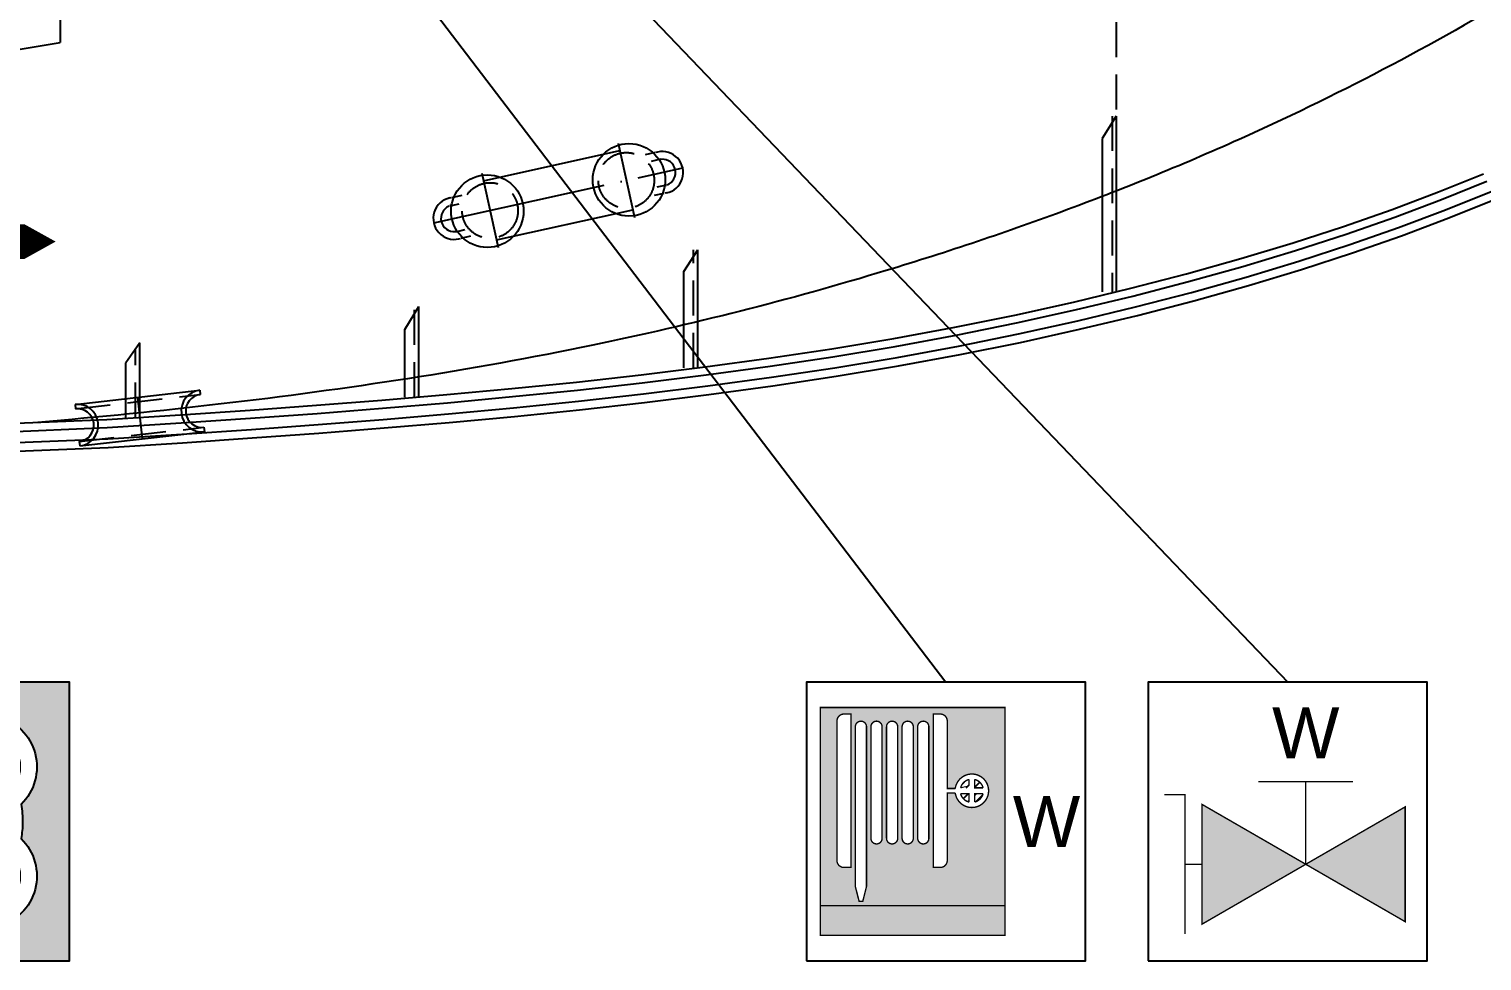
# Model space of a CAD drawing. Header units: millimetres. Extents: x 1084702 to 1166801, y 36632 to 124519.
# Drawn here: x 1118996 to 1124204, y 71932 to 75273 of the extents above; entities that cross this region are included whole.
import ezdxf
from ezdxf.enums import TextEntityAlignment as Align

# ---------------------------------------------------------------- set-up
doc = ezdxf.new("R2010")
doc.units = ezdxf.units.MM
doc.header["$LTSCALE"] = 250
doc.linetypes.add('CENTER', pattern=[3, 2.5, -0.25, 0, -0.25])
doc.linetypes.add('DASHED', pattern=[0.75, 0.5, -0.25])
doc.layers.get('0').update_dxf_attribs({"color": 255})
for name, color, linetype in [('%posline', 240, 'Continuous'), ('%symbol', 1, 'Continuous'), ('SAFECO1', 10, 'Continuous'), ('SAFECO3', 80, 'Continuous'), ('SAFECO7', 255, 'Continuous'), ('SAFETX1', 1, 'Continuous')]:
    doc.layers.add(name, color=color, linetype=linetype)
doc.styles.add('ROMANS', font='ROMANS.shx', dxfattribs={"height": 100})
doc.styles.add('SYMBOL TXT', font='arial.ttf')
doc.dimstyles.new('dott', dxfattribs={"dimscale": 100, "dimtxt": 150, "dimasz": 0.01, "dimexe": 0.5, "dimexo": 1, "dimgap": 1, "dimtad": 1, "dimdsep": 46, "dimtxsty": 'ROMANS', "dimcen": 1.5, "dimclrd": 1, "dimclre": 1, "dimclrt": 2, "dimazin": 2, "dimtfac": 1, "dimtmove": 2, "dimatfit": 3, "dimldrblk": 'DOT', "dimfxl": 1, "dimtvp": 100, "dimtolj": 1, "dimarcsym": 0})

# ---------------------------------------------------------------- blocks, each defined once
blk = doc.blocks.new('A.2.15W_SYMB')
at = {"layer": 'SAFECO1'}
h = blk.add_hatch(color=256, dxfattribs=at)
h.dxf.hatch_style = 1
h.paths.add_polyline_path([(-368.6300422638888, 673.4861403893301), (-368.6300422638888, 158.284865415786), (77.54734992534213, 415.8855029025581)])
at = {"layer": 'SAFECO3'}
h = blk.add_hatch(color=256, dxfattribs=at)
h.dxf.hatch_style = 1
h.paths.add_polyline_path([(505.1889455443015, 662.784493249841), (77.54734992534213, 415.8855029025581), (505.1889455443015, 168.9865125552751)])
at = {"layer": 'SAFECO7', "lineweight": -3}
blk.add_lwpolyline([(-600, 0), (600, 0), (600, 1200), (-600, 1200)], close=True, dxfattribs=at)
at = {"layer": 'SAFECO7', "const_width": 5.999999999999997}
for points in [[(77.54734992534213, 770.9908400003624), (-126.1230699536391, 770.9908400003624)], [(77.54734992534213, 415.8855029025581), (77.54734992534213, 770.9908400003624)], [(77.54734992534213, 770.9908400003624), (281.2177698043088, 770.9908400003624)], [(-442.0678923453306, 115.8855029025581), (-442.0678923453306, 715.8855029025581), (-531.0828435415169, 715.8855029025581)], [(-368.6300422638888, 415.8855029025581), (-442.0678923453306, 415.8855029025581)]]:
    blk.add_lwpolyline(points, dxfattribs=at)
blk.add_lwpolyline([(505.1889455443015, 662.784493249841), (505.1889455443015, 168.9865125552751), (-368.6300422638888, 673.4861403893301), (-368.6300422638888, 158.284865415786)], close=True, dxfattribs=at)
at = {"layer": 'SAFECO7', "style": 'SYMBOL TXT'}
blk.add_text('W', height=220, dxfattribs=at).set_placement((77.54734992534213, 981.1807513911044), align=Align.MIDDLE_CENTER)
blk = doc.blocks.new('A.2.27W_SYMB')
at = {"layer": 'SAFECO1'}
h = blk.add_hatch(color=256, dxfattribs=at)
h.dxf.hatch_style = 1
h.paths.add_polyline_path([(-539.7079963860451, 237.6954822414264), (254.7395207356894, 237.6954822414264), (254.7395207356894, 1090.216415280112), (-539.7079963860451, 1090.216415280112)])
edge = h.paths.add_edge_path(flags=16)
edge.add_line((-373.3061023849295, 256.2506371266936), (-357.7186346448725, 256.2506371266791))
edge.add_line((-357.7186346448725, 256.2506371266791), (-341.512368514901, 320.2743861549534))
edge.add_line((-341.512368514901, 320.2743861549534), (-341.512368514901, 1007.470346858056))
edge.add_arc((-365.512368514901, 1007.470346858056), 24, 0, 180)
edge.add_line((-389.512368514901, 1007.470346858056), (-389.512368514901, 320.2743861549534))
edge.add_line((-389.512368514901, 320.2743861549534), (-373.3061023849295, 256.2506371266936))
edge = h.paths.add_edge_path(flags=16)
edge.add_line((-468.5633588669298, 432.1506031731114), (-468.5633588669298, 1032.150603173111))
edge.add_arc((-438.5633588669298, 1032.150603173111), 30, 90, 180, ccw=False)
edge.add_line((-438.5633588669298, 1062.150603173111), (-408.5633588669298, 1062.150603173111))
edge.add_line((-408.5633588669298, 1062.150603173111), (-408.5633588669298, 402.1506031731114))
edge.add_line((-408.5633588669298, 402.1506031731114), (-438.5633588669298, 402.1506031731114))
edge.add_arc((-438.5633588669298, 432.1506031731114), 30, 180, 270, ccw=False)
edge = h.paths.add_edge_path(flags=16)
edge.add_line((-207.4103878108435, 527.4703468580556), (-207.4103878108435, 1007.470346858056))
edge.add_arc((-231.4103878108435, 1007.470346858056), 24, 0, 180)
edge.add_line((-255.4103878108435, 1007.470346858056), (-255.4103878108435, 527.4703468580556))
edge.add_arc((-231.4103878108435, 527.4703468580556), 24, 180, 360)
edge = h.paths.add_edge_path(flags=16)
edge.add_line((-140.3593974588148, 527.4703468580556), (-140.3593974588148, 1007.470346858056))
edge.add_arc((-164.3593974588148, 1007.470346858056), 24, 0, 180)
edge.add_line((-188.3593974588148, 1007.470346858056), (-188.3593974588148, 527.4703468580556))
edge.add_arc((-164.3593974588148, 527.4703468580556), 24, 180, 360)
edge = h.paths.add_edge_path(flags=16)
edge.add_line((-54.25741675475001, 402.1506031731114), (-24.25741675475001, 402.1506031731114))
edge.add_arc((-24.25741675475001, 432.1506031731114), 30, 270, 360)
edge.add_line((5.742583245249989, 432.1506031731114), (5.742583245249989, 722.5506031731056))
edge.add_line((5.742583245249989, 722.5506031731056), (40.2377532294413, 722.5506031731056))
edge.add_arc((111.5948832165523, 732.1506031731042), 71.99999999997769, 187.6622556607673, 532.3377443392328)
edge.add_line((40.23775322944857, 741.7506031731027), (5.742583245257265, 741.7506031731027))
edge.add_line((5.742583245249989, 741.7506031731027), (5.742583245249989, 1032.150603173111))
edge.add_arc((-24.25741675475001, 1032.150603173111), 30, 0, 90)
edge.add_line((-24.25741675475001, 1062.150603173111), (-54.25741675475001, 1062.150603173111))
edge.add_line((-54.25741675475001, 1062.150603173111), (-54.25741675475001, 402.1506031731114))
edge = h.paths.add_edge_path(flags=16)
edge.add_line((-274.4613781628723, 527.4703468580556), (-274.4613781628723, 1007.470346858056))
edge.add_arc((-298.4613781628723, 1007.470346858056), 24, 0, 180)
edge.add_line((-322.4613781628723, 1007.470346858056), (-322.4613781628723, 527.4703468580556))
edge.add_arc((-298.4613781628723, 527.4703468580556), 24, 180, 360)
edge = h.paths.add_edge_path(flags=16)
edge.add_line((-121.3084071067715, 1007.470346858056), (-121.308407106786, 527.4703468580556))
edge.add_arc((-97.30840710677876, 527.4703468580556), 24.00000000000728, 180, 360)
edge.add_line((-73.30840710677148, 527.4703468580556), (-73.30840710678604, 1007.470346858056))
edge.add_arc((-97.30840710677876, 1007.470346858056), 23.99999999999272, 0, 180)
at = {"layer": 'SAFECO3'}
h = blk.add_hatch(color=256, dxfattribs=at)
h.dxf.hatch_style = 1
h.paths.add_polyline_path([(-539.7079963860451, 237.6954822414264), (-539.7079963860451, 109.783584719873), (254.7395207356894, 109.783584719873), (254.7395207356894, 237.6954822414264)])
at = {"layer": 'SAFECO7'}
h = blk.add_hatch(dxfattribs=at)
h.set_pattern_fill('_USER', color=256, scale=23.99999999999999, angle=45, pattern_type=0)
h.set_pattern_definition([(44.99999999999999, (-6674.275450760673, -55859.61353550963), (-16.97056274847714, 16.97056274847714), [])])
edge = h.paths.add_edge_path()
edge.add_line((124.0266288888233, 683.6570153517823), (124.0266288888233, 719.5321191786788))
edge.add_line((124.0266288888233, 719.5321191786788), (160.0402155193733, 719.5321191786788))
edge.add_arc((111.5948832165814, 732.1506031731187), 50.06172550206615, 284.3786145524792, 345.4006422313202, ccw=False)
edge = h.paths.add_edge_path()
edge.add_arc((111.5948832155118, 732.1506031741665), 50.06172550120591, 14.59935776733511, 75.62138544599364)
edge.add_line((124.0266288888233, 780.6441909943387), (124.0266288888233, 744.769087167515))
edge.add_line((124.0266288888233, 744.769087167515), (160.040215517758, 744.769087167253))
edge = h.paths.add_edge_path()
edge.add_arc((111.5948832165741, 732.1506031730969), 50.06172550035954, 104.3786145526682, 165.4006422311458)
edge.add_line((63.149550915492, 744.769087167253), (99.16313754435396, 744.769087167515))
edge.add_line((99.16313754435396, 744.769087167515), (99.16313754461589, 780.644190992738))
edge = h.paths.add_edge_path()
edge.add_arc((111.5948832155045, 732.1506031741737), 50.061725501212, 194.599357770189, 255.62138544884579, ccw=False)
edge.add_line((63.14955091389129, 719.5321191786788), (99.16313754435396, 719.5321191786788))
edge.add_line((99.16313754435396, 719.5321191786788), (99.16313754461589, 683.657015353383))
at = {"layer": 'SAFECO7', "lineweight": -3}
blk.add_lwpolyline([(-600, 0), (600, 0), (600, 1200), (-600, 1200)], close=True, dxfattribs=at)
at = {"layer": 'SAFECO7', "const_width": 5.999999999999997}
for points in [[(-539.7079963860451, 237.6954822414264), (254.7395207356894, 237.6954822414264), (254.7395207356894, 1090.216415280112), (-539.7079963860451, 1090.216415280112)], [(254.7395207356894, 109.783584719873), (254.7395207356894, 237.6954822414264), (-539.7079963860451, 237.6954822414264), (-539.7079963860451, 109.783584719873)]]:
    blk.add_lwpolyline(points, close=True, dxfattribs=at)
for points in [[(-468.5633588669298, 432.1506031731114), (-468.5633588669298, 1032.150603173111, -0.414213562373095), (-438.5633588669298, 1062.150603173111), (-408.5633588669298, 1062.150603173111), (-408.5633588669298, 402.1506031731114), (-438.5633588669298, 402.1506031731114, -0.414213562373095)], [(-54.25741675475001, 402.1506031731114), (-24.25741675475001, 402.1506031731114, 0.414213562373095), (5.742583245249989, 432.1506031731114), (5.742583245249989, 722.5506031731056), (40.23775322944857, 722.5506031731056, 14.93303437365687), (40.23775322944857, 741.7506031731027), (5.742583245249989, 741.7506031731027), (5.742583245249989, 1032.150603173111, 0.414213562373095), (-24.25741675475001, 1062.150603173111), (-54.25741675475001, 1062.150603173111)], [(-373.3061023849295, 256.2506371266936), (-357.7186346448725, 256.2506371266791), (-341.512368514901, 320.2743861549534), (-341.512368514901, 1007.470346858056, 0.9999999999999999), (-389.512368514901, 1007.470346858056), (-389.512368514901, 320.2743861549534)], [(-274.4613781628723, 527.4703468580556), (-274.4613781628723, 1007.470346858056, 0.9999999999999999), (-322.4613781628723, 1007.470346858056), (-322.4613781628723, 527.4703468580556, 0.9999999999999999)], [(-207.4103878108435, 527.4703468580556), (-207.4103878108435, 1007.470346858056, 0.9999999999999999), (-255.4103878108435, 1007.470346858056), (-255.4103878108435, 527.4703468580556, 0.9999999999999999)], [(-140.3593974588148, 527.4703468580556), (-140.3593974588148, 1007.470346858056, 0.9999999999999999), (-188.3593974588148, 1007.470346858056), (-188.3593974588148, 527.4703468580556, 0.9999999999999999)], [(-121.3084071067715, 1007.470346858056), (-121.308407106786, 527.4703468580556, 0.9999999999999999), (-73.30840710677148, 527.4703468580556), (-73.30840710678604, 1007.470346858056, 0.9999999999999999)], [(99.16313754461589, 780.644190992738, 0.272734552372439), (63.149550915492, 744.769087167253), (99.16313754435396, 744.769087167515)], [(160.040215517758, 744.769087167253, 0.2727345523732877), (124.0266288888233, 780.6441909943387), (124.0266288888233, 744.769087167515)], [(99.16313754461589, 683.657015353383, -0.2727345523732794), (63.14955091389129, 719.5321191786788), (99.16313754435396, 719.5321191786788)], [(124.0266288888233, 683.6570153517823), (124.0266288888233, 719.5321191786788), (160.0402155193733, 719.5321191786788, -0.272734552374143)]]:
    blk.add_lwpolyline(points, format="xyb", close=True, dxfattribs=at)
at = {"layer": 'SAFECO7', "style": 'SYMBOL TXT'}
blk.add_text('W', height=220, dxfattribs=at).set_placement((432.8524325781618, 600), align=Align.MIDDLE_CENTER)
at = {"layer": 'SAFETX1', "style": 'SYMBOL TXT'}
blk.add_attdef('LENGTH', text='', height=200, dxfattribs=at).set_placement((745.6670587044209, 600), align=Align.MIDDLE_LEFT)
blk = doc.blocks.new('A.4.6_SYMB')
at = {"layer": 'SAFECO3'}
h = blk.add_hatch(color=256, dxfattribs=at)
h.dxf.hatch_style = 1
h.paths.add_polyline_path([(600, 1200), (-600, 1200), (-600, 0), (600, 0)])
h.paths.add_polyline_path([(-73.55847739423916, 991.6060389178456, -0.09310483964087293), (73.55847739433375, 991.6060389179765, -1.013302967946083), (391.606038917962, 673.5584773943556, -0.04942888288579523), (398.4265700507312, 595.2663342885207, -0.04347587779856618), (391.6060389179765, 526.441522605659, -1.013302967946067), (73.5584773943483, 208.3939610820526, -0.09310483964088398), (-73.55847739436285, 208.393961082038, -1.013302967946073), (-391.6060389179474, 526.4415226056735, -0.0678881966733434), (-397.0004552342652, 634.0114371538657, -0.02505825675096408), (-391.6060389179765, 673.5584773943556, -1.013302967946062)], flags=16)
h.paths.add_polyline_path([(-157.5125423320642, 965.9999157398415, 0.1917985088282323), (-365.9999157399288, 757.5125423322315, -0.7734698222528928)], flags=0)
h.paths.add_polyline_path([(209.6946891600019, 600.0000000000146, -1), (-209.6946891600019, 600.0000000000146, -1)], flags=0)
h.paths.add_polyline_path([(157.5125423322024, 965.9999157399434, -0.7734698222528887), (365.9999157398997, 757.5125423322315, 0.1917985088282557)], flags=0)
h.paths.add_polyline_path([(-365.9999157399143, 442.487457667783, 0.1917985088282612), (-157.5125423322024, 234.0000842600857, -0.7734698222528901)], flags=0)
h.paths.add_polyline_path([(365.9999157399288, 442.487457667783, -0.7734698222528954), (157.5125423322024, 234.0000842600857, 0.1917985088282325)], flags=0)
h.paths.add_polyline_path([(-157.5125423320642, 965.9999157398415, 0.7734698222528928), (-365.9999157399288, 757.5125423322315, -0.1917985088282322)], flags=0)
h.paths.add_polyline_path([(-209.6946891600019, 600.0000000000146, 1), (209.6946891600019, 600.0000000000146, 1)], flags=0)
h.paths.add_polyline_path([(157.5125423322024, 965.9999157399434, -0.1917985088282556), (365.9999157398997, 757.5125423322315, 0.7734698222528874)], flags=0)
h = blk.add_hatch(color=256, dxfattribs=at)
h.dxf.hatch_style = 1
h.paths.add_polyline_path([(-365.9999157399288, 757.5125423322315, -0.1917985088282325), (-157.5125423320642, 965.9999157398415, 0.7734698222528952)])
h.paths.add_polyline_path([(157.5125423322024, 965.9999157399434, -0.1917985088282559), (365.9999157398997, 757.5125423322315, 0.7734698222528925)])
h.paths.add_polyline_path([(365.9999157399288, 442.487457667783, -0.1917985088282325), (157.5125423322024, 234.0000842600857, 0.7734698222528968)])
h.paths.add_polyline_path([(-157.5125423322024, 234.0000842600857, -0.1917985088282615), (-365.9999157399143, 442.487457667783, 0.7734698222528946)])
h.paths.add_polyline_path([(-209.6946891600019, 600.0000000000146, 1), (209.6946891600019, 600.0000000000146, 1)])
for points in [[(-157.5125423320642, 965.9999157398415, 0.1917985088282322), (-365.9999157399288, 757.5125423322315, -0.7734698222528921)], [(157.5125423322024, 965.9999157399434, -0.7734698222528921), (365.9999157398997, 757.5125423322315, 0.1917985088282558)], [(-157.5125423322024, 234.0000842600857, -0.7734698222528921), (-365.9999157399143, 442.487457667783, 0.1917985088282613)], [(365.9999157399288, 442.487457667783, -0.7734698222528921), (157.5125423322024, 234.0000842600857, 0.1917985088282322)]]:
    blk.add_lwpolyline(points, format="xyb", close=True, dxfattribs=at)
blk.add_circle((0, 600.0000000000146), 209.6946891599999, dxfattribs=at)
at = {"layer": 'SAFECO7', "lineweight": -3}
blk.add_lwpolyline([(-600, 0), (600, 0), (600, 1200), (-600, 1200)], close=True, dxfattribs=at)
at = {"layer": 'SAFECO7'}
blk.add_lwpolyline([(-397.0004552342652, 634.0114371538657, -0.02505825675096405), (-391.6060389179765, 673.5584773943556, -1.013302967946072), (-73.55847739423916, 991.6060389178456, -0.0931048396408729), (73.55847739433375, 991.6060389179765, -1.013302967946072), (391.606038917962, 673.5584773943556, -0.04942888288579523), (398.4265700507312, 595.2663342885207, -0.04347587779856606), (391.6060389179765, 526.441522605659, -1.013302967946072), (73.5584773943483, 208.3939610820526, -0.09310483964088404), (-73.55847739436285, 208.393961082038, -1.013302967946072), (-391.6060389179474, 526.4415226056735, -0.06788819667334337)], format="xyb", close=True, dxfattribs=at)
blk = doc.blocks.new('A.3.2_SYMB')
at = {"layer": 'SAFECO3'}
blk.add_lwpolyline([(0, 0, 0, 359.9999999999998, 0), (-324, 0, 149.9999999999999, 149.9999999999999, 0), (-444, 0, 149.9999999999999, 149.9999999999999, 0)], format="xyseb", dxfattribs=at)
at = {"layer": 'SAFECO3', "const_width": 149.9999999999999}
blk.add_lwpolyline([(-624, 0), (-1008, 0)], dxfattribs=at)
blk = doc.blocks.new('_Dot')
at = {"color": 0, "linetype": 'ByBlock', "lineweight": -2}
blk.add_line((-0.5, 0), (-1, 0), dxfattribs=at)
at = {"color": 0, "linetype": 'ByBlock', "const_width": 0.5}
blk.add_lwpolyline([(-0.25, 0, 1), (0.25, 0, 1)], format="xyb", close=True, dxfattribs=at)
blk = doc.blocks.new('GATT')
for p, q in [((-225, 75), (-225, 59.0000000000291)), ((-225, 75.00000000001455), (225, 75)), ((225, 75), (225, 59.0000000000291)), ((-225, -59.00000000001455), (-225, -75)), ((-225, -75.00000000001455), (225, -75.00000000001455)), ((225, -59.00000000001455), (225, -75))]:
    blk.add_line(p, q)
at = {"linetype": 'DASHED'}
for p, q in [((-225, 59.00000000001455), (225, 59.00000000001455)), ((-225, -59.00000000001455), (225, -59.00000000001455))]:
    blk.add_line(p, q, dxfattribs=at)
at = {"linetype": 'CENTER'}
blk.add_line((0, 75), (0, -75), dxfattribs=at)
for centre, radius, start, end in [((-225, 0), 75, 270, 90), ((-225, 0), 59, 270, 90), ((225, 0), 75, 90, 270), ((225, 0), 59, 90, 270)]:
    blk.add_arc(centre, radius, start, end)
blk = doc.blocks.new('PULLER')
at = {"linetype": 'CENTER'}
for p, q in [((-231.0383438117278, -31.96693078575117), (513.1606890636758, 498.3896958204641)), ((265.0147723442496, 489.538730533357), (423.4800499087287, 267.3224633814061)), ((-142.0310784699541, 199.1705474047012), (16.3410233084287, -22.91505910224078))]:
    blk.add_line(p, q, dxfattribs=at)
for p, q in [((400.707401959342, 510.2165691421178), (370.641476108096, 488.7761708026483)), ((424.0666143486305, 493.0720889052136), (399.7100074538757, 475.703079329207)), ((408.0876088133373, 515.4794895511186), (402.5984279150434, 511.5650840676462)), ((-126.2158846993261, 176.9928604186061), (280.8765540079185, 467.2957132247393)), ((479.6672812119796, 416.0132734227118), (454.7590955877386, 398.2509259620128)), ((486.981834555394, 387.6128375289009), (457.7177523611172, 367.5759835713252)), ((495.2392034516961, 393.266583768047), (490.0549430652172, 389.7169672944547)), ((0, 0), (407.0924387072446, 290.3028528061295)), ((-213.040109250418, 73.04875601448293), (-208.85193270538, 76.03539856412681)), ((-207.0593556845124, 77.31370828828221), (-175.7135880043934, 99.66677829329274)), ((-197.0611037151393, 50.64135536861795), (-174.3817046147451, 66.81432649942872)), ((-142.3209231163346, -27.03108393406728), (-119.4348343132297, -10.71071971848505)), ((-125.8885146120883, -49.16414976854503), (-121.313198401418, -45.76780320510443)), ((-119.1037154858932, -44.12766089328215), (-90.05466496387089, -22.56398346228889))]:
    blk.add_line(p, q)
for centre in [(352.6237578319124, 383.9078169601235), (-70.75237842364004, 81.99285004173726)]:
    blk.add_circle(centre, 130)
at = {"linetype": 'DASHED'}
for centre in [(344.4819090577512, 378.1017599039878), (-62.61052964950795, 87.79890709785468)]:
    blk.add_circle(centre, 100, dxfattribs=at)
for centre, radius, start, end in [((452.1292097779951, 454.7052072288971), 75.05448692321804, 305.0564089295233, 125.9299031281896), ((452.1292097779951, 454.7052072288971), 47.53448087227012, 118.0105549044048, 126.1827670832587), ((452.1292097779951, 454.7052072288971), 47.53448087227012, 314.0110935207993, 115.7903053192393), ((452.1292097779951, 454.7052072288971), 47.53448087227012, 303.04651032655, 311.8608953132252), ((-169.9301155767462, 11.61013255366561), 75.05448692321804, 125.0564089295234, 305.9299031281896), ((-169.9301155767462, 11.61013255366561), 47.53448087227012, 135.8031150948193, 297.0475320446678), ((-169.9301155767462, 11.61013255366561), 47.53448087227012, 124.8035449750543, 132.5427771363894), ((-169.9301155767462, 11.61013255366561), 47.53448087227012, 299.1110074218316, 307.9398017320051)]:
    blk.add_arc(centre, radius, start, end)
blk = doc.blocks.new('Adeck_B4_1')
at = {"linetype": 'DASHED'}
for p, q in [((105129.5921860458, 42842.96827392586), (105129.5921860456, 34991.74047591806)), ((105114.5921860458, 35381.77764243042), (105114.5921860458, 34751.70328991806))]:
    blk.add_line(p, q, dxfattribs=at)
for p, q in [((101344.1586457957, 42310.22208124121), (101344.1586457957, 35645.48240923959)), ((100333.9641340813, 35477.80960532422), (101344.1586457957, 35645.48240923959)), ((105129.5921860458, 35381.77764243042), (105079.5921860458, 35300.88316065734)), ((105129.5921860458, 35381.77764243042), (105129.5921860458, 34751.70328991806)), ((105079.5921860458, 35300.88316065734), (105079.5921860458, 34751.70328991806)), ((101629.5919668148, 34568.95417832411), (101579.5919521698, 34496.82341642662))]:
    blk.add_line(p, q)
for points in [[(101126.4204409546, 34277.76604347327), (101511.4066861363, 34293.76159480555), (101775.8277809294, 34310.49451630426), (102024.953819457, 34327.32066042567), (102263.4517977042, 34344.68297794482), (102496.9182094915, 34363.08348247164), (102729.9024135084, 34382.97682573873), (102962.8832176365, 34404.63584697223), (103195.3463957449, 34428.28934035954), (103426.7838868003, 34454.1659745459), (103656.6863123351, 34482.49350864653), (103884.5429129675, 34513.49860235321), (104109.8414738716, 34547.40657651151), (104332.0833269008, 34584.44362637904), (104550.8317948044, 34624.77733806535), (104765.6605176732, 34668.30325766478), (104976.0858639535, 34714.83821315988), (105181.6083939162, 34764.19516301929), (105381.727449673, 34816.18570942243), (105575.940793755, 34870.6197756686), (105763.7441647886, 34927.30515956035), (105944.6307016369, 34986.04690593763), (106118.3025495461, 35046.72070620631), (106285.2953533218, 35109.49237247778), (106446.3654476374, 35174.60613898007)], [(101127.6243050653, 34248.79104198571), (101512.9245441288, 34264.79963925228), (101777.7206509954, 34281.55629201798), (102026.9837407842, 34298.39169267591), (102265.6438860986, 34315.76581572951), (102499.2911030066, 34334.18057029523), (102732.4782455435, 34354.09124145651), (102965.6932923209, 34375.77203901851), (103198.4254717131, 34399.45290370879), (103430.1683893139, 34425.36368712026), (103660.414715338, 34453.73359507936), (103888.6561395521, 34484.79105282194), (104114.3833183569, 34518.763535003), (104337.0965262954, 34555.87913711017), (104556.3407732646, 34596.30426251044), (104771.6712817431, 34639.93184765914), (104982.6033331598, 34686.57885952666), (105188.6409851387, 34736.05951772866), (105389.2874304114, 34788.18707891525), (105584.0447402068, 34842.77360773191), (105772.4135487811, 34899.62965972137), (105953.8926445593, 34958.56383582274), (106128.1881021694, 35019.45549967088), (106295.8333476125, 35082.4724151367), (106457.5773883662, 35147.85862942773)], [(101129.2848072867, 34208.82552269255), (101515.01814136, 34224.85211435126), (101780.3315062593, 34241.64149989895), (102029.7836322701, 34258.48966819342), (102268.6674562981, 34275.88007474292), (102502.5640595786, 34294.31448453458), (102736.0311173159, 34314.24905623967), (102969.5692574028, 34335.95989011676), (103202.6724730488, 34359.67850832848), (103434.8366686427, 34385.63639411941), (103665.5573401698, 34414.06474877987), (103894.329555531, 34445.19443277884), (104120.64793144, 34479.25589154303), (104344.0112840813, 34516.47984156685), (104563.939364244, 34557.03105484854), (104779.9619908049, 34600.79886834102), (104991.5929458579, 34647.60044072222), (105198.3411109631, 34697.25173112081), (105399.7149900508, 34749.56827821568), (105595.2225973816, 34804.36510023306), (105784.3713198053, 34861.4565564951), (105966.6677382453, 34920.65615290558), (106141.8233471671, 34981.84831824267), (106310.3685121511, 35045.20350845935), (106473.0421341993, 35110.96551280381)], [(101130.5716965082, 34177.85224524036), (101516.6406792141, 34193.89278255295), (101782.3549190888, 34210.7075360067), (102031.9535481716, 34227.5655992195), (102271.0107232025, 34244.9686254783), (102505.100600922, 34263.41826807009), (102738.7845929395, 34283.37136269661), (102972.5731303412, 34305.10547471792), (103205.9638990837, 34328.85335190874), (103438.4545851226, 34354.84774204378), (103669.5428744145, 34383.32139289775), (103898.7264529145, 34414.50705224543), (104125.5030065796, 34448.63746786152), (104349.3702213652, 34485.94538752077), (104569.8282722533, 34526.59431891056), (104786.3872903278, 34570.47080936949), (104998.5598956991, 34617.39216614878), (105205.8587084769, 34667.1756964997), (105407.7963487713, 34719.6387076735), (105603.8854366918, 34774.59850692144), (105793.6385923489, 34831.87240149477), (105976.5684358522, 34891.27769864479), (106152.3906620406, 34952.70275263579), (106321.6332646685, 35016.3201057844), (106485.0273122201, 35082.37334742025)], [(103579.5921860458, 34479.15509329661), (103579.5921860458, 34825.02030576802), (103629.5921860458, 34901.87588069498)], [(103629.5921860458, 34479.15509329661), (103629.5921860458, 34901.87588069498)], [(102579.5921860458, 34374.41184256086), (102579.5921860458, 34617.09997808714), (102629.5921860458, 34699.51253168561)], [(102629.5921860458, 34374.41184256086), (102629.5921860458, 34699.51253168561)], [(101629.5919124591, 34301.24051442774), (101629.5919668148, 34568.95417832411)], [(101579.5919124591, 34301.24052457957), (101579.5919521698, 34496.82341642662)]]:
    blk.add_lwpolyline(points)
at = {"flags": 128}
blk.add_lwpolyline([(109234.084374046, 38977.85224524038), (109234.084374046, 38927.85224524038, -0.028984), (109217.4359360458, 38777.85224524038, -0.02788), (109182.7816390458, 38625.8997302404, -0.018944), (109134.0707020459, 38477.85224524038, -0.033183), (108999.7289050459, 38178.66437924039, -0.024663), (108831.7503890458, 37896.97736724038, -0.020409), (108639.037499046, 37631.44611724038, -0.011893), (108429.5921860458, 37378.9040032404, -0.021606), (107952.9808580459, 36876.7848622404, -0.023708), (107432.8734360458, 36419.85224524038, -0.009551), (107214.1273420458, 36252.0641592404, -0.0081), (106989.5921860458, 36092.09223524039, -0.006351), (106811.0785140458, 35972.52216724039, -0.006117), (106629.5921860458, 35857.42670824038, -0.016804), (106118.4867170458, 35565.2030752404, -0.015439), (105589.5921860458, 35306.52412024038, -0.017375), (104955.349999046, 35046.36054624038, -0.015054), (104305.5921860458, 34827.85224524038, -0.011502), (103782.5785140458, 34682.37958924039, -0.010874), (103253.5921860458, 34560.43232324038, -0.01275), (102589.6449200457, 34440.08808524039, -0.009545), (101920.9867170458, 34349.44794824038, -0.007767761002104975), (101264.3704104433, 34283.4976399806, -0.007767761002104975)], format="xyb", dxfattribs=at)
at = {"linetype": 'DASHED'}
for points in [[(103614.5921860458, 34479.15509329661), (103614.5921860458, 34901.87588069498)], [(102614.5921860458, 34374.41184256086), (102614.5921860458, 34699.51253168561)], [(101614.5919124591, 34301.24051747328), (101614.5919624213, 34547.31494975487)]]:
    blk.add_lwpolyline(points, dxfattribs=at)
for name, p, rotation in [('PULLER', (102908.5864278409, 34937.62656471203), 336.9873156509616), ('GATT', (101629.5921860458, 34298.9787926344), 6.505673678633904)]:
    blk.add_blockref(name, p, dxfattribs=dict(rotation=rotation))

msp = doc.modelspace()

# ---------------------------------------------------------------- block references
at = {"layer": '%symbol', "xscale": 0.8333333333329453, "yscale": 0.8333333333329453, "zscale": 0.8333333333329453}
for name, p in [('A.3.2_SYMB', (1119091.066404036, 74510.5817365509)), ('A.4.6_SYMB', (1118640.704974682, 71931.75369081926)), ('A.2.27W_SYMB', (1122282.185904667, 71931.75369081892)), ('A.2.15W_SYMB', (1123507.43435192, 71931.7536908189))]:
    msp.add_blockref(name, p, dxfattribs=at)
msp.add_blockref('Adeck_B4_1', (1017763.01268182, 39578.95168849787))

# ---------------------------------------------------------------- leaders
at = {"layer": '%posline', "linetype": 'ByBlock'}
for points in [[(1118836.673063981, 77809.67248440208), (1123507.43435192, 72931.75369081844)], [(1119323.256963499, 76809.92060677381), (1122282.185904667, 72931.75369081846)]]:
    msp.add_leader(points, dimstyle='dott', override={"dimasz": 2, "dimgap": 1, "dimtad": 0, "dimclrd": 256}, dxfattribs=at)

doc.saveas('drawing.dxf')
